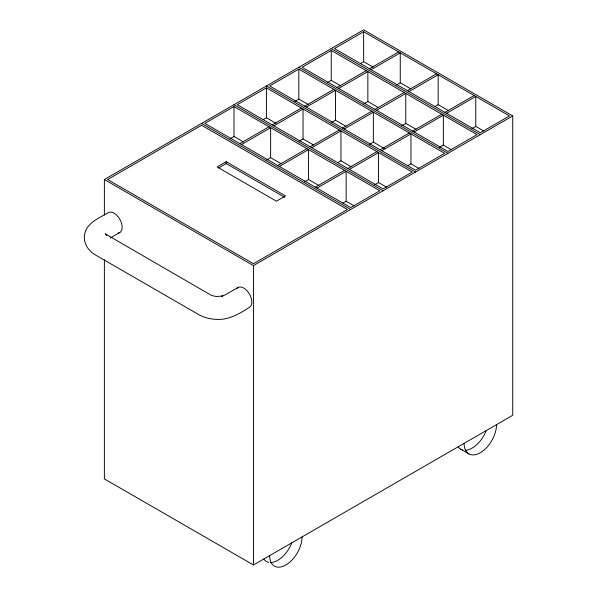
<?xml version="1.0" encoding="UTF-8"?>
<svg xmlns="http://www.w3.org/2000/svg" width="597" height="597" viewBox="0 0 597 597"><rect width="100%" height="100%" fill="white"/><g stroke="black" fill="none" stroke-linecap="round" stroke-linejoin="round"><path stroke-width="0.9" d="M104.378 214.972L104.378 179.533L363.64 29.85L512.719 115.922L512.719 415.296L253.456 564.978L104.378 478.906L104.378 259.74M234.009 106.565L204.838 123.4L350.678 207.599L379.841 190.764L234.009 106.565L234.009 136.504L243.554 142.011M266.419 87.856L237.248 104.691L383.087 188.891L412.251 172.048L266.419 87.856L266.419 117.788L275.963 123.303M298.821 69.14L269.657 85.983L415.49 170.182L444.661 153.339L298.821 69.14L298.821 99.08L308.373 104.594M331.231 50.432L302.067 67.274L447.899 151.466L477.07 134.631L331.231 50.432L331.231 80.371L340.775 85.878M363.64 31.723L334.469 48.558L480.309 132.758L509.48 115.922L363.64 31.723L363.64 61.655L373.185 67.17M230.069 138.78L234.009 136.504M263.262 119.609L266.419 117.788M294.881 101.356L298.821 99.08M327.29 82.647L331.231 80.371M360.484 63.476L363.64 61.655M239.845 143.608L269.008 126.773M272.247 124.9L301.418 108.057M304.657 106.191L333.827 89.349M337.066 87.475L366.23 70.64M369.476 68.767L398.639 51.932M241.464 144.549L270.628 127.706L270.628 157.645L281.112 163.697M273.866 125.833L303.037 108.997L303.037 138.937L313.522 144.989M306.276 107.124L335.447 90.289L335.447 120.221L345.932 126.28M338.686 88.416L367.856 71.573L367.856 101.512L378.341 107.564M371.095 69.707L400.259 52.864L400.259 82.804L410.743 88.856M226.196 161.697L217.121 166.936L276.426 201.174L285.5 195.935L226.196 161.697L226.196 163.563L284.702 197.346M218.629 167.929L226.196 163.563M110.244 238.024L119.825 232.494M266.687 159.921L270.628 157.645M299.097 141.205L303.037 138.937M331.507 122.497L335.447 120.221M363.909 103.788L367.856 101.512M396.318 85.08L400.259 82.804M277.762 165.503L306.925 148.66M310.164 146.795L339.335 129.952M342.574 128.079L371.744 111.243M374.983 109.37L404.147 92.528M407.393 90.662L436.556 73.819M279.381 166.436L308.545 149.601L308.545 179.533L318.94 185.533M311.791 147.728L340.954 130.885L340.954 160.824L351.349 166.824M344.193 129.019L373.364 112.176L373.364 142.116L384.558 148.578M376.603 110.303L405.773 93.468L405.773 123.4L416.161 129.407M409.012 91.595L438.176 74.752L438.176 104.691L448.571 110.691M304.604 181.809L308.545 179.533M337.805 162.645L340.954 160.824M369.424 144.392L373.364 142.116M401.826 125.676L405.773 123.4M435.026 106.512L438.176 104.691M315.35 187.204L344.521 170.369M347.76 168.496L376.931 151.653M380.17 149.787L409.333 132.944M412.579 131.071L441.743 114.236M444.981 112.363L474.152 95.527M316.97 188.145L346.141 171.302L346.141 201.241L354.163 205.875M349.379 169.429L378.55 152.593L378.55 182.533L386.572 187.16M381.789 150.72L410.952 133.885L410.952 163.817L418.982 168.451M414.199 132.012L443.362 115.169L443.362 145.108L451.392 149.743M446.608 113.303L475.772 96.46L475.772 126.4L483.794 131.034M342.984 203.062L346.141 201.241M374.61 184.801L378.55 182.533M407.803 165.638L410.952 163.817M439.422 147.384L443.362 145.108M471.831 128.676L475.772 126.4M104.378 179.533L253.456 265.605L512.719 115.922M238.002 287.493L225.226 294.866L221.711 296.246L222.621 296.03L216.159 296.515L211.584 295.478L105.251 233.875L106.833 235.285L105.997 234.114M331.231 48.558L480.309 134.631M298.821 67.274L447.899 153.339M266.419 85.983L415.49 172.048M234.009 104.691L383.087 190.764M201.599 123.4L350.678 209.472M460.75 449.175L468.854 453.847M253.456 265.605L253.456 564.978M496.51 424.646A22.917 13.231 -60 0 1 480.309 452.713A22.917 13.231 -60 0 1 464.108 443.362M486.242 430.579A22.917 13.231 -60 0 1 465.615 450.228M462.339 449.869A22.917 13.231 -60 0 1 458.175 446.787M302.067 536.912A22.917 13.231 -60 0 1 285.859 564.978A22.917 13.231 -60 0 1 269.657 555.62M291.791 542.845A22.917 13.231 -60 0 1 270.396 562.508M268.762 562.344A22.917 13.231 -60 0 1 263.725 559.046M236.71 288.687A11.455 6.612 60 0 1 248.665 292.836A11.455 6.612 60 0 1 249.456 307.336C239.919 313.388 229.554 319.776 217.801 319.417C211.42 319.328 204.943 317.985 199.301 314.925L95.221 254.837C88.475 250.941 83.259 243.315 84.535 235.293C85.856 223.054 99.311 217.972 108.37 212.644A11.455 6.612 60 0 1 120.527 220.584A11.455 6.612 60 0 1 118.146 233.009M201.599 125.273L107.617 179.533L253.456 263.732L347.439 209.472L201.599 125.273"/></g></svg>
